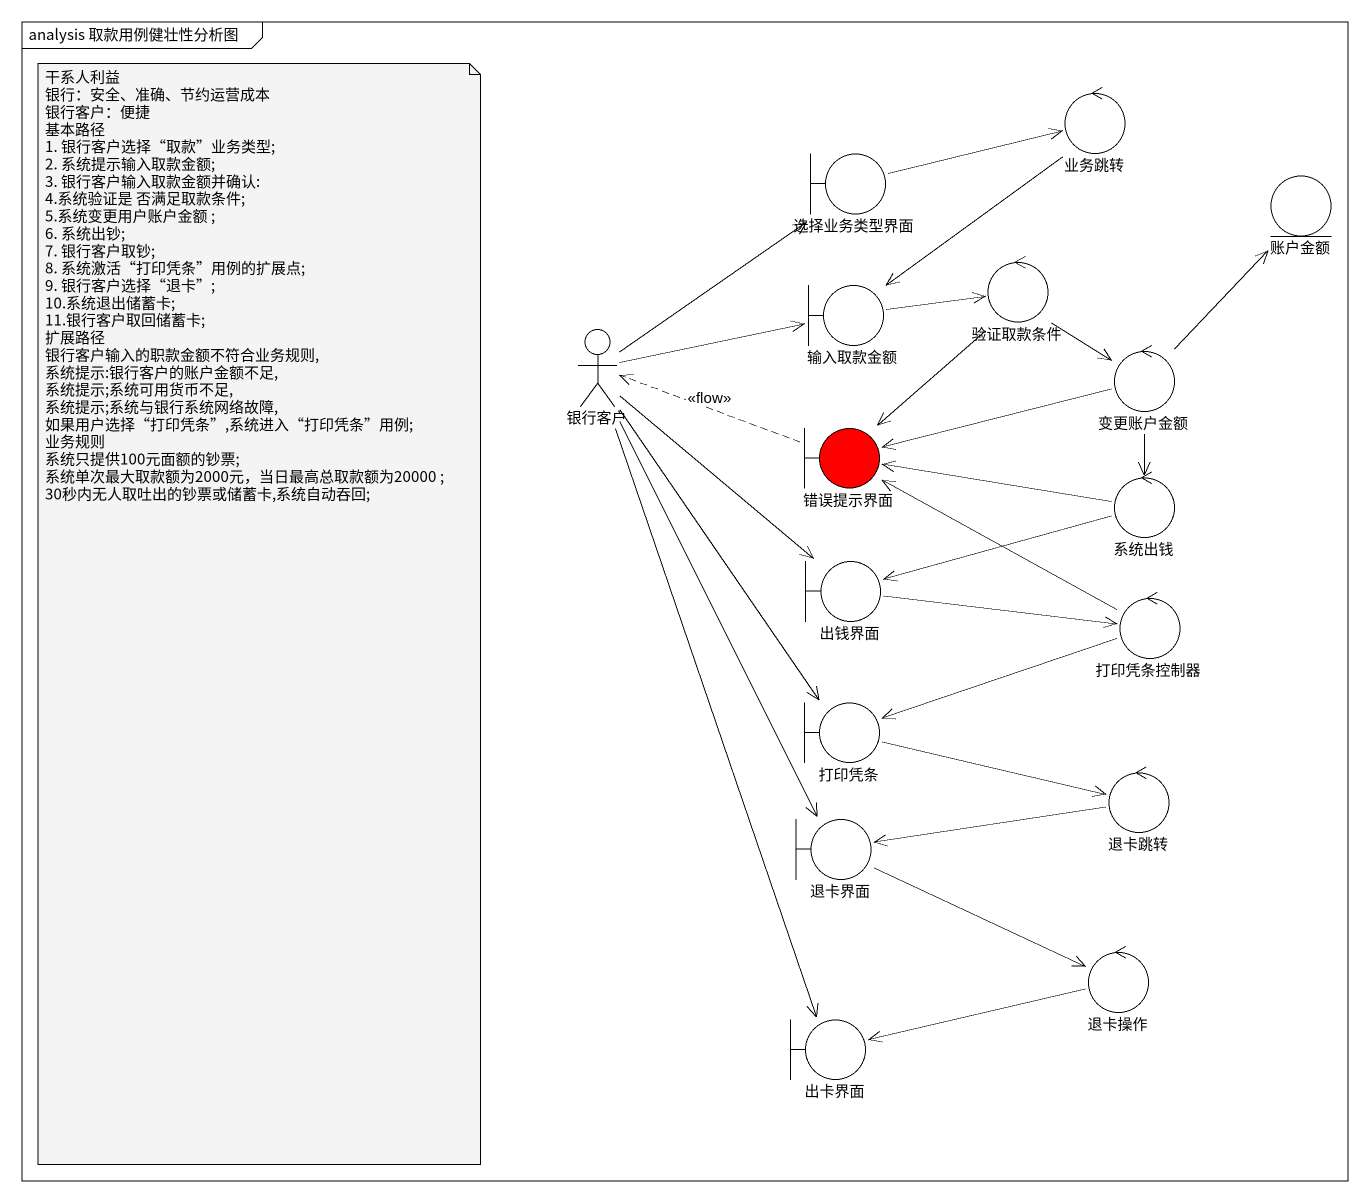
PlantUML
@startuml
mainframe analysis 取款用例健壮性分析图
control 业务跳转
boundary 选择业务类型界面
entity 账户金额
control 验证取款条件
actor 银行客户
boundary 输入取款金额
control 变更账户金额
boundary 错误提示界面 #FF0000
control 系统出钱
boundary 出钱界面
control 打印凭条控制器
boundary 打印凭条
control 退卡跳转
boundary 退卡界面
control 退卡操作
boundary 出卡界面
业务跳转 --> 输入取款金额
选择业务类型界面 -right-> 业务跳转
验证取款条件 --> 变更账户金额
验证取款条件 --> 错误提示界面
银行客户 -up-> 选择业务类型界面
银行客户 -right-> 输入取款金额
银行客户 --> 出钱界面
银行客户 --> 打印凭条
银行客户 --> 退卡界面
银行客户 --> 出卡界面
输入取款金额 -right-> 验证取款条件
变更账户金额 -up-> 账户金额
变更账户金额 -left-> 错误提示界面
变更账户金额 --> 系统出钱
错误提示界面 .left.> 银行客户 : <<flow>>
系统出钱 -left-> 错误提示界面
系统出钱 -left-> 出钱界面
出钱界面 -right-> 打印凭条控制器
打印凭条控制器 -left-> 错误提示界面
打印凭条控制器 -left-> 打印凭条
打印凭条 -right-> 退卡跳转
退卡跳转 -left-> 退卡界面
退卡界面 -right-> 退卡操作
退卡操作 -left-> 出卡界面
note as N1
  干系人利益
  银行：安全、准确、节约运营成本
  银行客户：便捷
  基本路径
  1. 银行客户选择“取款”业务类型;
  2. 系统提示输入取款金额;
  3. 银行客户输入取款金额并确认:
  4.系统验证是 否满足取款条件;
  5.系统变更用户账户金额 ;
  6. 系统出钞;
  7. 银行客户取钞;
  8. 系统激活“打印凭条”用例的扩展点;
  9. 银行客户选择“退卡”;
  10.系统退出储蓄卡;
  11.银行客户取回储蓄卡;
  扩展路径
  银行客户输入的职款金额不符合业务规则,
  系统提示:银行客户的账户金额不足,
  系统提示;系统可用货币不足,
  系统提示;系统与银行系统网络故障,
  如果用户选择“打印凭条”,系统进入“打印凭条”用例;
  业务规则
  系统只提供100元面额的钞票;
  系统单次最大取款额为2000元，当日最高总取款额为20000 ;
  30秒内无人取吐出的钞票或储蓄卡,系统自动吞回;
end note
@enduml
